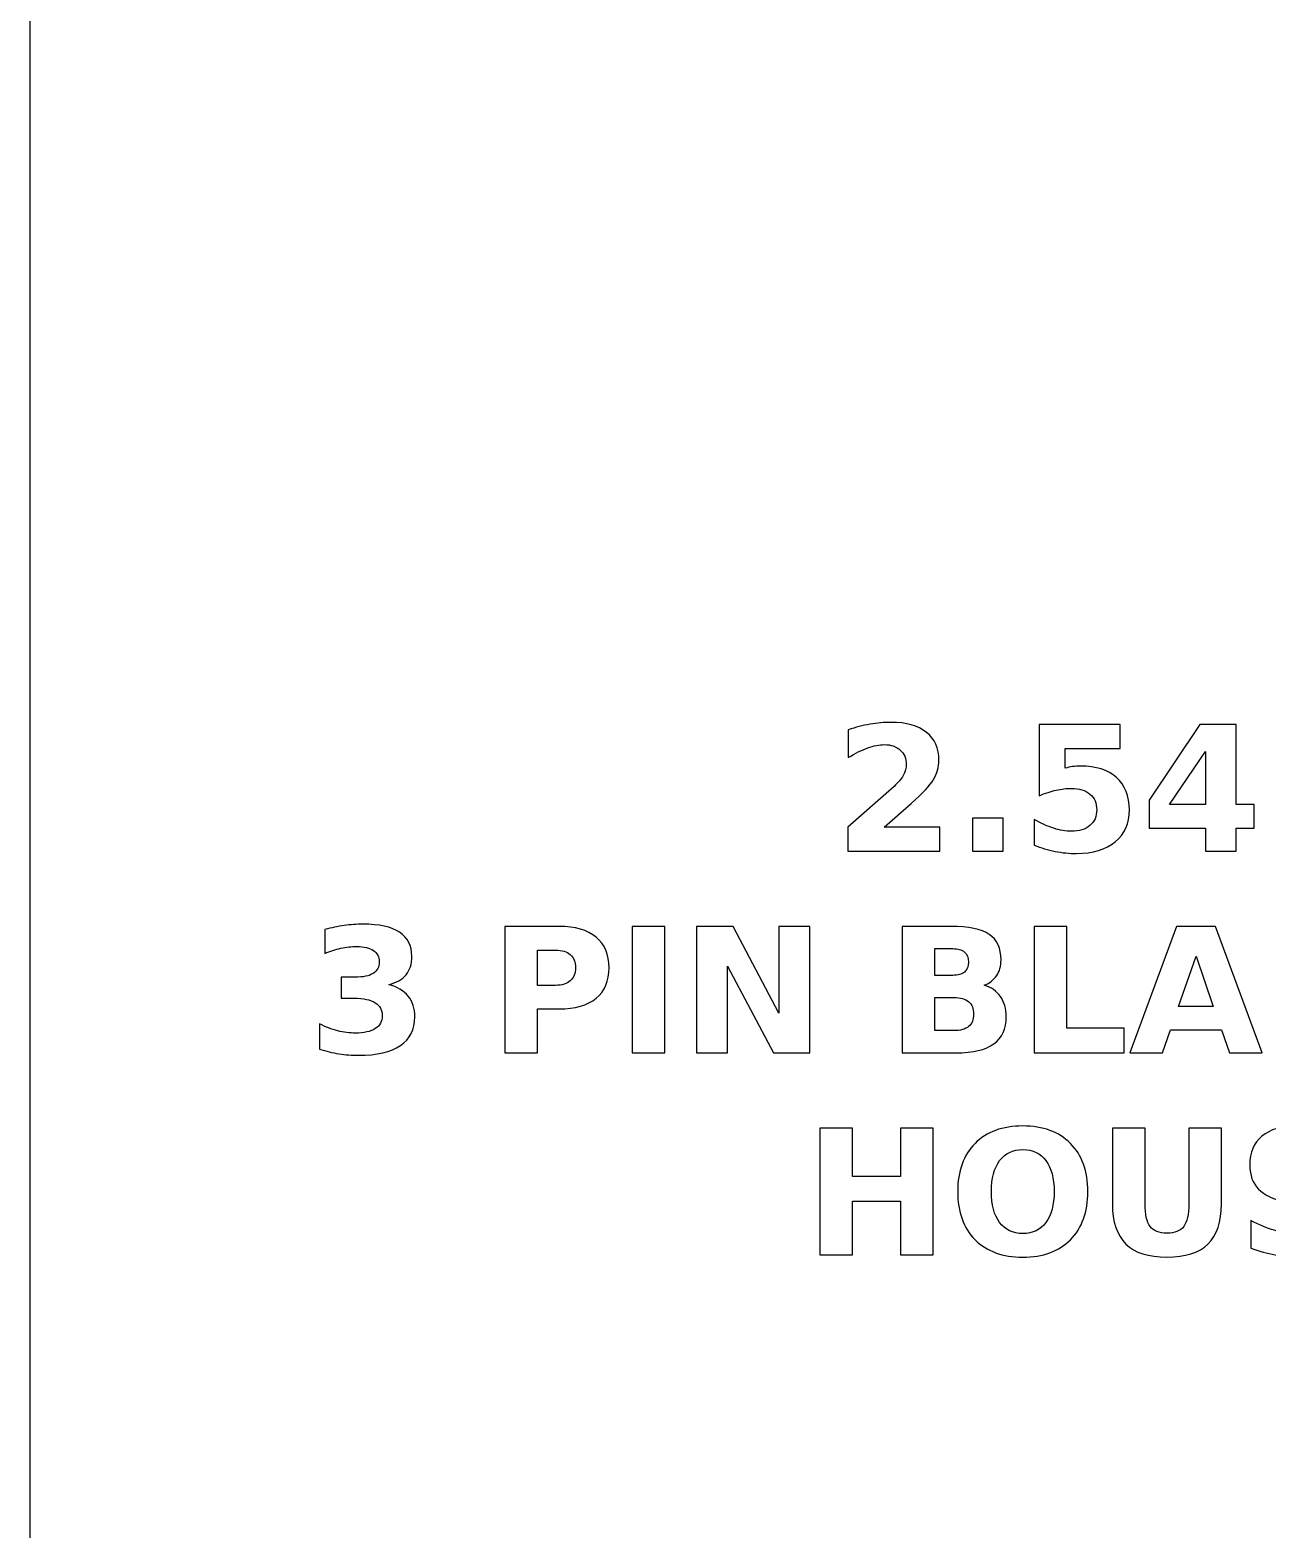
# Model space of a CAD drawing. Header units: centimetres. Extents: x -11.5 to -9.5, y -16.85 to -10.85.
# Drawn here: x -11.5 to -10.494, y -13.29 to -12.07 of the extents above; entities that cross this region are included whole.
import ezdxf

# ---------------------------------------------------------------- set-up
doc = ezdxf.new("R2010")
doc.units = ezdxf.units.CM
doc.header["$MEASUREMENT"] = 0
doc.layers.add('Layer 1', color=7, linetype='Continuous')

msp = doc.modelspace()

# ---------------------------------------------------------------- linework, layer by layer
at = {"layer": 'Layer 1', "color": 7}
msp.add_lwpolyline([(-11.5, -16.85), (-9.5, -16.85), (-9.5, -10.85), (-11.5, -10.85), (-11.5, -16.85)], close=True, dxfattribs=at)
at = {"layer": 'Layer 1', "color": 250}
for points, knots in [([(-10.80503, -12.71872), (-10.80503, -12.71872), (-10.75975, -12.71872), (-10.75975, -12.71872), (-10.75975, -12.71872), (-10.75975, -12.71872), (-10.75975, -12.73822), (-10.75975, -12.73822), (-10.75975, -12.73822), (-10.75975, -12.73822), (-10.83452, -12.73822), (-10.83452, -12.73822), (-10.83452, -12.73822), (-10.83452, -12.73822), (-10.83452, -12.71872), (-10.83452, -12.71872), (-10.83452, -12.71872), (-10.83452, -12.71872), (-10.79696, -12.68559), (-10.79696, -12.68559), (-10.79696, -12.68559), (-10.7936, -12.68255), (-10.79113, -12.67959), (-10.78953, -12.6767), (-10.78953, -12.6767), (-10.78791, -12.6738), (-10.78711, -12.67079), (-10.78711, -12.66766), (-10.78711, -12.66766), (-10.78711, -12.66284), (-10.78873, -12.65896), (-10.79197, -12.65602), (-10.79197, -12.65602), (-10.7952, -12.65308), (-10.7995, -12.65163), (-10.80489, -12.65163), (-10.80489, -12.65163), (-10.80902, -12.65163), (-10.81354, -12.65252), (-10.81846, -12.65428), (-10.81846, -12.65428), (-10.82337, -12.65605), (-10.82864, -12.65868), (-10.83424, -12.66216), (-10.83424, -12.66216), (-10.83424, -12.66216), (-10.83424, -12.63956), (-10.83424, -12.63956), (-10.83424, -12.63956), (-10.82826, -12.63759), (-10.82236, -12.63608), (-10.81653, -12.63505), (-10.81653, -12.63505), (-10.81069, -12.63401), (-10.80498, -12.63349), (-10.79936, -12.63349), (-10.79936, -12.63349), (-10.78706, -12.63349), (-10.77749, -12.6362), (-10.77067, -12.64163), (-10.77067, -12.64163), (-10.76385, -12.64704), (-10.76044, -12.65459), (-10.76044, -12.6643), (-10.76044, -12.6643), (-10.76044, -12.6699), (-10.76189, -12.67512), (-10.76479, -12.67997), (-10.76479, -12.67997), (-10.76768, -12.68481), (-10.77377, -12.6913), (-10.78304, -12.69944), (-10.78304, -12.69944), (-10.78304, -12.69944), (-10.80503, -12.71872), (-10.80503, -12.71872)], [0, 0, 0, 0, 0.0526316, 0.0526316, 0.0526316, 0.0526316, 0.1052632, 0.1052632, 0.1052632, 0.1052632, 0.1578947, 0.1578947, 0.1578947, 0.1578947, 0.2105263, 0.2105263, 0.2105263, 0.2105263, 0.2631579, 0.2631579, 0.2631579, 0.2631579, 0.3157895, 0.3157895, 0.3157895, 0.3157895, 0.3684211, 0.3684211, 0.3684211, 0.3684211, 0.4210526, 0.4210526, 0.4210526, 0.4210526, 0.4736842, 0.4736842, 0.4736842, 0.4736842, 0.5263158, 0.5263158, 0.5263158, 0.5263158, 0.5789474, 0.5789474, 0.5789474, 0.5789474, 0.6315789, 0.6315789, 0.6315789, 0.6315789, 0.6842105, 0.6842105, 0.6842105, 0.6842105, 0.7368421, 0.7368421, 0.7368421, 0.7368421, 0.7894737, 0.7894737, 0.7894737, 0.7894737, 0.8421053, 0.8421053, 0.8421053, 0.8421053, 0.8947368, 0.8947368, 0.8947368, 0.8947368, 0.9473684, 0.9473684, 0.9473684, 0.9473684, 1, 1, 1, 1]), ([(-10.67894, -12.63535), (-10.67894, -12.63535), (-10.613, -12.63535), (-10.613, -12.63535), (-10.613, -12.63535), (-10.613, -12.63535), (-10.613, -12.65485), (-10.613, -12.65485), (-10.613, -12.65485), (-10.613, -12.65485), (-10.6578, -12.65485), (-10.6578, -12.65485), (-10.6578, -12.65485), (-10.6578, -12.65485), (-10.6578, -12.67077), (-10.6578, -12.67077), (-10.6578, -12.67077), (-10.65578, -12.67023), (-10.65375, -12.66981), (-10.65171, -12.6695), (-10.65171, -12.6695), (-10.64966, -12.66919), (-10.64752, -12.66905), (-10.64533, -12.66905), (-10.64533, -12.66905), (-10.63278, -12.66905), (-10.62302, -12.67218), (-10.61603, -12.67846), (-10.61603, -12.67846), (-10.60905, -12.68472), (-10.60557, -12.69346), (-10.60557, -12.70466), (-10.60557, -12.70466), (-10.60557, -12.71578), (-10.60938, -12.72449), (-10.61697, -12.73079), (-10.61697, -12.73079), (-10.62457, -12.73707), (-10.63513, -12.74022), (-10.64863, -12.74022), (-10.64863, -12.74022), (-10.65446, -12.74022), (-10.66025, -12.73965), (-10.66596, -12.73853), (-10.66596, -12.73853), (-10.67168, -12.7374), (-10.67737, -12.7357), (-10.68301, -12.7334), (-10.68301, -12.7334), (-10.68301, -12.7334), (-10.68301, -12.71251), (-10.68301, -12.71251), (-10.68301, -12.71251), (-10.67741, -12.71574), (-10.6721, -12.71814), (-10.66707, -12.71973), (-10.66707, -12.71973), (-10.66203, -12.72136), (-10.65728, -12.72216), (-10.65284, -12.72216), (-10.65284, -12.72216), (-10.64639, -12.72216), (-10.64134, -12.72058), (-10.63764, -12.71743), (-10.63764, -12.71743), (-10.63395, -12.7143), (-10.63209, -12.71005), (-10.63209, -12.70466), (-10.63209, -12.70466), (-10.63209, -12.69925), (-10.63395, -12.69499), (-10.63764, -12.69187), (-10.63764, -12.69187), (-10.64134, -12.68874), (-10.64639, -12.68719), (-10.65284, -12.68719), (-10.65284, -12.68719), (-10.65665, -12.68719), (-10.66072, -12.68768), (-10.66502, -12.68867), (-10.66502, -12.68867), (-10.66935, -12.68965), (-10.67398, -12.69118), (-10.67894, -12.69325), (-10.67894, -12.69325), (-10.67894, -12.69325), (-10.67894, -12.63535), (-10.67894, -12.63535)], [0, 0, 0, 0, 0.0454545, 0.0454545, 0.0454545, 0.0454545, 0.0909091, 0.0909091, 0.0909091, 0.0909091, 0.1363636, 0.1363636, 0.1363636, 0.1363636, 0.1818182, 0.1818182, 0.1818182, 0.1818182, 0.2272727, 0.2272727, 0.2272727, 0.2272727, 0.2727273, 0.2727273, 0.2727273, 0.2727273, 0.3181818, 0.3181818, 0.3181818, 0.3181818, 0.3636364, 0.3636364, 0.3636364, 0.3636364, 0.4090909, 0.4090909, 0.4090909, 0.4090909, 0.4545455, 0.4545455, 0.4545455, 0.4545455, 0.5, 0.5, 0.5, 0.5, 0.5454545, 0.5454545, 0.5454545, 0.5454545, 0.5909091, 0.5909091, 0.5909091, 0.5909091, 0.6363636, 0.6363636, 0.6363636, 0.6363636, 0.6818182, 0.6818182, 0.6818182, 0.6818182, 0.7272727, 0.7272727, 0.7272727, 0.7272727, 0.7727273, 0.7727273, 0.7727273, 0.7727273, 0.8181818, 0.8181818, 0.8181818, 0.8181818, 0.8636364, 0.8636364, 0.8636364, 0.8636364, 0.9090909, 0.9090909, 0.9090909, 0.9090909, 0.9545455, 0.9545455, 0.9545455, 0.9545455, 1, 1, 1, 1]), ([(-10.54816, -12.63535), (-10.54816, -12.63535), (-10.51866, -12.63535), (-10.51866, -12.63535), (-10.51866, -12.63535), (-10.51866, -12.63535), (-10.51866, -12.70026), (-10.51866, -12.70026), (-10.51866, -12.70026), (-10.51866, -12.70026), (-10.50399, -12.70026), (-10.50399, -12.70026), (-10.50399, -12.70026), (-10.50399, -12.70026), (-10.50399, -12.71948), (-10.50399, -12.71948), (-10.50399, -12.71948), (-10.50399, -12.71948), (-10.51866, -12.71948), (-10.51866, -12.71948), (-10.51866, -12.71948), (-10.51866, -12.71948), (-10.51866, -12.73822), (-10.51866, -12.73822), (-10.51866, -12.73822), (-10.51866, -12.73822), (-10.54373, -12.73822), (-10.54373, -12.73822), (-10.54373, -12.73822), (-10.54373, -12.73822), (-10.54373, -12.71948), (-10.54373, -12.71948), (-10.54373, -12.71948), (-10.54373, -12.71948), (-10.58936, -12.71948), (-10.58936, -12.71948), (-10.58936, -12.71948), (-10.58936, -12.71948), (-10.58936, -12.69673), (-10.58936, -12.69673), (-10.58936, -12.69673), (-10.58936, -12.69673), (-10.54816, -12.63535), (-10.54816, -12.63535)], [0, 0, 0, 0, 0.0909091, 0.0909091, 0.0909091, 0.0909091, 0.1818182, 0.1818182, 0.1818182, 0.1818182, 0.2727273, 0.2727273, 0.2727273, 0.2727273, 0.3636364, 0.3636364, 0.3636364, 0.3636364, 0.4545455, 0.4545455, 0.4545455, 0.4545455, 0.5454545, 0.5454545, 0.5454545, 0.5454545, 0.6363636, 0.6363636, 0.6363636, 0.6363636, 0.7272727, 0.7272727, 0.7272727, 0.7272727, 0.8181818, 0.8181818, 0.8181818, 0.8181818, 0.9090909, 0.9090909, 0.9090909, 0.9090909, 1, 1, 1, 1]), ([(-10.54373, -12.6572), (-10.54373, -12.6572), (-10.57283, -12.70026), (-10.57283, -12.70026), (-10.57283, -12.70026), (-10.57283, -12.70026), (-10.54373, -12.70026), (-10.54373, -12.70026), (-10.54373, -12.70026), (-10.54373, -12.70026), (-10.54373, -12.6572), (-10.54373, -12.6572)], [0, 0, 0, 0, 0.3333333, 0.3333333, 0.3333333, 0.3333333, 0.6666667, 0.6666667, 0.6666667, 0.6666667, 1, 1, 1, 1]), ([(-10.73311, -12.71155), (-10.73311, -12.71155), (-10.70829, -12.71155), (-10.70829, -12.71155), (-10.70829, -12.71155), (-10.70829, -12.71155), (-10.70829, -12.73822), (-10.70829, -12.73822), (-10.70829, -12.73822), (-10.70829, -12.73822), (-10.73311, -12.73822), (-10.73311, -12.73822), (-10.73311, -12.73822), (-10.73311, -12.73822), (-10.73311, -12.71155), (-10.73311, -12.71155)], [0, 0, 0, 0, 0.25, 0.25, 0.25, 0.25, 0.5, 0.5, 0.5, 0.5, 0.75, 0.75, 0.75, 0.75, 1, 1, 1, 1]), ([(-11.20811, -12.84699), (-11.20119, -12.84878), (-11.1959, -12.85191), (-11.1923, -12.85633), (-11.1923, -12.85633), (-11.1887, -12.86077), (-11.18689, -12.86639), (-11.18689, -12.87324), (-11.18689, -12.87324), (-11.18689, -12.88344), (-11.1908, -12.8912), (-11.1986, -12.89652), (-11.1986, -12.89652), (-11.20641, -12.90181), (-11.2178, -12.90447), (-11.23278, -12.90447), (-11.23278, -12.90447), (-11.23807, -12.90447), (-11.24336, -12.90405), (-11.24868, -12.9032), (-11.24868, -12.9032), (-11.25397, -12.90235), (-11.25921, -12.90106), (-11.26441, -12.89937), (-11.26441, -12.89937), (-11.26441, -12.89937), (-11.26441, -12.8789), (-11.26441, -12.8789), (-11.26441, -12.8789), (-11.25945, -12.88137), (-11.25453, -12.88326), (-11.24964, -12.88453), (-11.24964, -12.88453), (-11.24475, -12.88577), (-11.23993, -12.88641), (-11.2352, -12.88641), (-11.2352, -12.88641), (-11.22817, -12.88641), (-11.22278, -12.88518), (-11.21904, -12.88276), (-11.21904, -12.88276), (-11.2153, -12.88032), (-11.21342, -12.87684), (-11.21342, -12.87227), (-11.21342, -12.87227), (-11.21342, -12.86759), (-11.21535, -12.86404), (-11.21918, -12.86164), (-11.21918, -12.86164), (-11.22302, -12.85922), (-11.22868, -12.85802), (-11.23616, -12.85802), (-11.23616, -12.85802), (-11.23616, -12.85802), (-11.24677, -12.85802), (-11.24677, -12.85802), (-11.24677, -12.85802), (-11.24677, -12.85802), (-11.24677, -12.84092), (-11.24677, -12.84092), (-11.24677, -12.84092), (-11.24677, -12.84092), (-11.23562, -12.84092), (-11.23562, -12.84092), (-11.23562, -12.84092), (-11.22894, -12.84092), (-11.224, -12.83989), (-11.22074, -12.83779), (-11.22074, -12.83779), (-11.21747, -12.8357), (-11.21584, -12.83253), (-11.21584, -12.82827), (-11.21584, -12.82827), (-11.21584, -12.82432), (-11.21742, -12.82126), (-11.22059, -12.81912), (-11.22059, -12.81912), (-11.22377, -12.81696), (-11.22824, -12.81588), (-11.23402, -12.81588), (-11.23402, -12.81588), (-11.2383, -12.81588), (-11.24261, -12.81635), (-11.24698, -12.81731), (-11.24698, -12.81731), (-11.25133, -12.81827), (-11.25566, -12.81971), (-11.25999, -12.82159), (-11.25999, -12.82159), (-11.25999, -12.82159), (-11.25999, -12.80216), (-11.25999, -12.80216), (-11.25999, -12.80216), (-11.25474, -12.80068), (-11.24957, -12.79958), (-11.24442, -12.79885), (-11.24442, -12.79885), (-11.23927, -12.79812), (-11.23424, -12.79774), (-11.22927, -12.79774), (-11.22927, -12.79774), (-11.21591, -12.79774), (-11.2059, -12.79993), (-11.19926, -12.80433), (-11.19926, -12.80433), (-11.19263, -12.8087), (-11.18932, -12.81531), (-11.18932, -12.82413), (-11.18932, -12.82413), (-11.18932, -12.83013), (-11.19089, -12.83507), (-11.19407, -12.8389), (-11.19407, -12.8389), (-11.19724, -12.84273), (-11.20192, -12.84544), (-11.20811, -12.84699)], [0, 0, 0, 0, 0.0344828, 0.0344828, 0.0344828, 0.0344828, 0.0689655, 0.0689655, 0.0689655, 0.0689655, 0.1034483, 0.1034483, 0.1034483, 0.1034483, 0.137931, 0.137931, 0.137931, 0.137931, 0.1724138, 0.1724138, 0.1724138, 0.1724138, 0.2068966, 0.2068966, 0.2068966, 0.2068966, 0.2413793, 0.2413793, 0.2413793, 0.2413793, 0.2758621, 0.2758621, 0.2758621, 0.2758621, 0.3103448, 0.3103448, 0.3103448, 0.3103448, 0.3448276, 0.3448276, 0.3448276, 0.3448276, 0.3793103, 0.3793103, 0.3793103, 0.3793103, 0.4137931, 0.4137931, 0.4137931, 0.4137931, 0.4482759, 0.4482759, 0.4482759, 0.4482759, 0.4827586, 0.4827586, 0.4827586, 0.4827586, 0.5172414, 0.5172414, 0.5172414, 0.5172414, 0.5517241, 0.5517241, 0.5517241, 0.5517241, 0.5862069, 0.5862069, 0.5862069, 0.5862069, 0.6206897, 0.6206897, 0.6206897, 0.6206897, 0.6551724, 0.6551724, 0.6551724, 0.6551724, 0.6896552, 0.6896552, 0.6896552, 0.6896552, 0.7241379, 0.7241379, 0.7241379, 0.7241379, 0.7586207, 0.7586207, 0.7586207, 0.7586207, 0.7931034, 0.7931034, 0.7931034, 0.7931034, 0.8275862, 0.8275862, 0.8275862, 0.8275862, 0.862069, 0.862069, 0.862069, 0.862069, 0.8965517, 0.8965517, 0.8965517, 0.8965517, 0.9310345, 0.9310345, 0.9310345, 0.9310345, 0.9655172, 0.9655172, 0.9655172, 0.9655172, 1, 1, 1, 1]), ([(-11.11356, -12.7996), (-11.11356, -12.7996), (-11.06954, -12.7996), (-11.06954, -12.7996), (-11.06954, -12.7996), (-11.05644, -12.7996), (-11.04639, -12.80252), (-11.03938, -12.80833), (-11.03938, -12.80833), (-11.03238, -12.81414), (-11.02887, -12.82241), (-11.02887, -12.83316), (-11.02887, -12.83316), (-11.02887, -12.84393), (-11.03238, -12.85223), (-11.03938, -12.85804), (-11.03938, -12.85804), (-11.04639, -12.86385), (-11.05644, -12.86677), (-11.06954, -12.86677), (-11.06954, -12.86677), (-11.06954, -12.86677), (-11.08703, -12.86677), (-11.08703, -12.86677), (-11.08703, -12.86677), (-11.08703, -12.86677), (-11.08703, -12.90247), (-11.08703, -12.90247), (-11.08703, -12.90247), (-11.08703, -12.90247), (-11.11356, -12.90247), (-11.11356, -12.90247), (-11.11356, -12.90247), (-11.11356, -12.90247), (-11.11356, -12.7996), (-11.11356, -12.7996)], [0, 0, 0, 0, 0.1111111, 0.1111111, 0.1111111, 0.1111111, 0.2222222, 0.2222222, 0.2222222, 0.2222222, 0.3333333, 0.3333333, 0.3333333, 0.3333333, 0.4444444, 0.4444444, 0.4444444, 0.4444444, 0.5555556, 0.5555556, 0.5555556, 0.5555556, 0.6666667, 0.6666667, 0.6666667, 0.6666667, 0.7777778, 0.7777778, 0.7777778, 0.7777778, 0.8888889, 0.8888889, 0.8888889, 0.8888889, 1, 1, 1, 1]), ([(-11.01015, -12.7996), (-11.01015, -12.7996), (-10.98362, -12.7996), (-10.98362, -12.7996), (-10.98362, -12.7996), (-10.98362, -12.7996), (-10.98362, -12.90247), (-10.98362, -12.90247), (-10.98362, -12.90247), (-10.98362, -12.90247), (-11.01015, -12.90247), (-11.01015, -12.90247), (-11.01015, -12.90247), (-11.01015, -12.90247), (-11.01015, -12.7996), (-11.01015, -12.7996)], [0, 0, 0, 0, 0.25, 0.25, 0.25, 0.25, 0.5, 0.5, 0.5, 0.5, 0.75, 0.75, 0.75, 0.75, 1, 1, 1, 1]), ([(-10.95766, -12.7996), (-10.95766, -12.7996), (-10.92803, -12.7996), (-10.92803, -12.7996), (-10.92803, -12.7996), (-10.92803, -12.7996), (-10.89061, -12.87016), (-10.89061, -12.87016), (-10.89061, -12.87016), (-10.89061, -12.87016), (-10.89061, -12.7996), (-10.89061, -12.7996), (-10.89061, -12.7996), (-10.89061, -12.7996), (-10.86547, -12.7996), (-10.86547, -12.7996), (-10.86547, -12.7996), (-10.86547, -12.7996), (-10.86547, -12.90247), (-10.86547, -12.90247), (-10.86547, -12.90247), (-10.86547, -12.90247), (-10.8951, -12.90247), (-10.8951, -12.90247), (-10.8951, -12.90247), (-10.8951, -12.90247), (-10.93252, -12.83191), (-10.93252, -12.83191), (-10.93252, -12.83191), (-10.93252, -12.83191), (-10.93252, -12.90247), (-10.93252, -12.90247), (-10.93252, -12.90247), (-10.93252, -12.90247), (-10.95766, -12.90247), (-10.95766, -12.90247), (-10.95766, -12.90247), (-10.95766, -12.90247), (-10.95766, -12.7996), (-10.95766, -12.7996)], [0, 0, 0, 0, 0.1, 0.1, 0.1, 0.1, 0.2, 0.2, 0.2, 0.2, 0.3, 0.3, 0.3, 0.3, 0.4, 0.4, 0.4, 0.4, 0.5, 0.5, 0.5, 0.5, 0.6, 0.6, 0.6, 0.6, 0.7, 0.7, 0.7, 0.7, 0.8, 0.8, 0.8, 0.8, 0.9, 0.9, 0.9, 0.9, 1, 1, 1, 1]), ([(-10.72367, -12.84741), (-10.71798, -12.84906), (-10.71356, -12.85212), (-10.71043, -12.85659), (-10.71043, -12.85659), (-10.7073, -12.86103), (-10.70575, -12.86651), (-10.70575, -12.87298), (-10.70575, -12.87298), (-10.70575, -12.8829), (-10.70912, -12.89029), (-10.71582, -12.89516), (-10.71582, -12.89516), (-10.72252, -12.90002), (-10.73273, -12.90247), (-10.74642, -12.90247), (-10.74642, -12.90247), (-10.74642, -12.90247), (-10.79044, -12.90247), (-10.79044, -12.90247), (-10.79044, -12.90247), (-10.79044, -12.90247), (-10.79044, -12.7996), (-10.79044, -12.7996), (-10.79044, -12.7996), (-10.79044, -12.7996), (-10.75062, -12.7996), (-10.75062, -12.7996), (-10.75062, -12.7996), (-10.73633, -12.7996), (-10.72598, -12.80176), (-10.71958, -12.80607), (-10.71958, -12.80607), (-10.71316, -12.8104), (-10.70996, -12.81731), (-10.70996, -12.82681), (-10.70996, -12.82681), (-10.70996, -12.83182), (-10.71114, -12.83608), (-10.71347, -12.83961), (-10.71347, -12.83961), (-10.71582, -12.84311), (-10.7192, -12.84572), (-10.72367, -12.84741)], [0, 0, 0, 0, 0.0909091, 0.0909091, 0.0909091, 0.0909091, 0.1818182, 0.1818182, 0.1818182, 0.1818182, 0.2727273, 0.2727273, 0.2727273, 0.2727273, 0.3636364, 0.3636364, 0.3636364, 0.3636364, 0.4545455, 0.4545455, 0.4545455, 0.4545455, 0.5454545, 0.5454545, 0.5454545, 0.5454545, 0.6363636, 0.6363636, 0.6363636, 0.6363636, 0.7272727, 0.7272727, 0.7272727, 0.7272727, 0.8181818, 0.8181818, 0.8181818, 0.8181818, 0.9090909, 0.9090909, 0.9090909, 0.9090909, 1, 1, 1, 1]), ([(-10.68289, -12.7996), (-10.68289, -12.7996), (-10.65636, -12.7996), (-10.65636, -12.7996), (-10.65636, -12.7996), (-10.65636, -12.7996), (-10.65636, -12.88241), (-10.65636, -12.88241), (-10.65636, -12.88241), (-10.65636, -12.88241), (-10.6098, -12.88241), (-10.6098, -12.88241), (-10.6098, -12.88241), (-10.6098, -12.88241), (-10.6098, -12.90247), (-10.6098, -12.90247), (-10.6098, -12.90247), (-10.6098, -12.90247), (-10.68289, -12.90247), (-10.68289, -12.90247), (-10.68289, -12.90247), (-10.68289, -12.90247), (-10.68289, -12.7996), (-10.68289, -12.7996)], [0, 0, 0, 0, 0.1666667, 0.1666667, 0.1666667, 0.1666667, 0.3333333, 0.3333333, 0.3333333, 0.3333333, 0.5, 0.5, 0.5, 0.5, 0.6666667, 0.6666667, 0.6666667, 0.6666667, 0.8333333, 0.8333333, 0.8333333, 0.8333333, 1, 1, 1, 1]), ([(-10.53056, -12.88375), (-10.53056, -12.88375), (-10.57205, -12.88375), (-10.57205, -12.88375), (-10.57205, -12.88375), (-10.57205, -12.88375), (-10.57859, -12.90247), (-10.57859, -12.90247), (-10.57859, -12.90247), (-10.57859, -12.90247), (-10.60526, -12.90247), (-10.60526, -12.90247), (-10.60526, -12.90247), (-10.60526, -12.90247), (-10.56716, -12.7996), (-10.56716, -12.7996), (-10.56716, -12.7996), (-10.56716, -12.7996), (-10.53553, -12.7996), (-10.53553, -12.7996), (-10.53553, -12.7996), (-10.53553, -12.7996), (-10.49743, -12.90247), (-10.49743, -12.90247), (-10.49743, -12.90247), (-10.49743, -12.90247), (-10.5241, -12.90247), (-10.5241, -12.90247), (-10.5241, -12.90247), (-10.5241, -12.90247), (-10.53056, -12.88375), (-10.53056, -12.88375)], [0, 0, 0, 0, 0.125, 0.125, 0.125, 0.125, 0.25, 0.25, 0.25, 0.25, 0.375, 0.375, 0.375, 0.375, 0.5, 0.5, 0.5, 0.5, 0.625, 0.625, 0.625, 0.625, 0.75, 0.75, 0.75, 0.75, 0.875, 0.875, 0.875, 0.875, 1, 1, 1, 1]), ([(-11.08703, -12.81882), (-11.08703, -12.81882), (-11.08703, -12.84755), (-11.08703, -12.84755), (-11.08703, -12.84755), (-11.08703, -12.84755), (-11.07236, -12.84755), (-11.07236, -12.84755), (-11.07236, -12.84755), (-11.06721, -12.84755), (-11.06323, -12.84631), (-11.06043, -12.84379), (-11.06043, -12.84379), (-11.05763, -12.8413), (-11.05622, -12.83775), (-11.05622, -12.83316), (-11.05622, -12.83316), (-11.05622, -12.82855), (-11.05763, -12.82502), (-11.06043, -12.82253), (-11.06043, -12.82253), (-11.06323, -12.82006), (-11.06721, -12.81882), (-11.07236, -12.81882), (-11.07236, -12.81882), (-11.07236, -12.81882), (-11.08703, -12.81882), (-11.08703, -12.81882)], [0, 0, 0, 0, 0.1428571, 0.1428571, 0.1428571, 0.1428571, 0.2857143, 0.2857143, 0.2857143, 0.2857143, 0.4285714, 0.4285714, 0.4285714, 0.4285714, 0.5714286, 0.5714286, 0.5714286, 0.5714286, 0.7142857, 0.7142857, 0.7142857, 0.7142857, 0.8571429, 0.8571429, 0.8571429, 0.8571429, 1, 1, 1, 1]), ([(-10.74924, -12.83942), (-10.74505, -12.83942), (-10.74188, -12.8385), (-10.73974, -12.83667), (-10.73974, -12.83667), (-10.73757, -12.83483), (-10.73649, -12.83213), (-10.73649, -12.82853), (-10.73649, -12.82853), (-10.73649, -12.825), (-10.73757, -12.82232), (-10.73974, -12.82046), (-10.73974, -12.82046), (-10.74188, -12.8186), (-10.74505, -12.81766), (-10.74924, -12.81766), (-10.74924, -12.81766), (-10.74924, -12.81766), (-10.76391, -12.81766), (-10.76391, -12.81766), (-10.76391, -12.81766), (-10.76391, -12.81766), (-10.76391, -12.83942), (-10.76391, -12.83942), (-10.76391, -12.83942), (-10.76391, -12.83942), (-10.74924, -12.83942), (-10.74924, -12.83942)], [0, 0, 0, 0, 0.1428571, 0.1428571, 0.1428571, 0.1428571, 0.2857143, 0.2857143, 0.2857143, 0.2857143, 0.4285714, 0.4285714, 0.4285714, 0.4285714, 0.5714286, 0.5714286, 0.5714286, 0.5714286, 0.7142857, 0.7142857, 0.7142857, 0.7142857, 0.8571429, 0.8571429, 0.8571429, 0.8571429, 1, 1, 1, 1]), ([(-10.56544, -12.86465), (-10.56544, -12.86465), (-10.53724, -12.86465), (-10.53724, -12.86465), (-10.53724, -12.86465), (-10.53724, -12.86465), (-10.55131, -12.82373), (-10.55131, -12.82373), (-10.55131, -12.82373), (-10.55131, -12.82373), (-10.56544, -12.86465), (-10.56544, -12.86465)], [0, 0, 0, 0, 0.3333333, 0.3333333, 0.3333333, 0.3333333, 0.6666667, 0.6666667, 0.6666667, 0.6666667, 1, 1, 1, 1]), ([(-10.74834, -12.88441), (-10.743, -12.88441), (-10.73901, -12.88328), (-10.7363, -12.88104), (-10.7363, -12.88104), (-10.73362, -12.87879), (-10.73228, -12.87538), (-10.73228, -12.87084), (-10.73228, -12.87084), (-10.73228, -12.86639), (-10.73362, -12.86305), (-10.73628, -12.86082), (-10.73628, -12.86082), (-10.73894, -12.85858), (-10.74296, -12.85748), (-10.74834, -12.85748), (-10.74834, -12.85748), (-10.74834, -12.85748), (-10.76391, -12.85748), (-10.76391, -12.85748), (-10.76391, -12.85748), (-10.76391, -12.85748), (-10.76391, -12.88441), (-10.76391, -12.88441), (-10.76391, -12.88441), (-10.76391, -12.88441), (-10.74834, -12.88441), (-10.74834, -12.88441)], [0, 0, 0, 0, 0.1428571, 0.1428571, 0.1428571, 0.1428571, 0.2857143, 0.2857143, 0.2857143, 0.2857143, 0.4285714, 0.4285714, 0.4285714, 0.4285714, 0.5714286, 0.5714286, 0.5714286, 0.5714286, 0.7142857, 0.7142857, 0.7142857, 0.7142857, 0.8571429, 0.8571429, 0.8571429, 0.8571429, 1, 1, 1, 1]), ([(-10.85738, -12.96385), (-10.85738, -12.96385), (-10.83085, -12.96385), (-10.83085, -12.96385), (-10.83085, -12.96385), (-10.83085, -12.96385), (-10.83085, -13.00306), (-10.83085, -13.00306), (-10.83085, -13.00306), (-10.83085, -13.00306), (-10.79172, -13.00306), (-10.79172, -13.00306), (-10.79172, -13.00306), (-10.79172, -13.00306), (-10.79172, -12.96385), (-10.79172, -12.96385), (-10.79172, -12.96385), (-10.79172, -12.96385), (-10.76519, -12.96385), (-10.76519, -12.96385), (-10.76519, -12.96385), (-10.76519, -12.96385), (-10.76519, -13.06672), (-10.76519, -13.06672), (-10.76519, -13.06672), (-10.76519, -13.06672), (-10.79172, -13.06672), (-10.79172, -13.06672), (-10.79172, -13.06672), (-10.79172, -13.06672), (-10.79172, -13.02312), (-10.79172, -13.02312), (-10.79172, -13.02312), (-10.79172, -13.02312), (-10.83085, -13.02312), (-10.83085, -13.02312), (-10.83085, -13.02312), (-10.83085, -13.02312), (-10.83085, -13.06672), (-10.83085, -13.06672), (-10.83085, -13.06672), (-10.83085, -13.06672), (-10.85738, -13.06672), (-10.85738, -13.06672), (-10.85738, -13.06672), (-10.85738, -13.06672), (-10.85738, -12.96385), (-10.85738, -12.96385)], [0, 0, 0, 0, 0.0833333, 0.0833333, 0.0833333, 0.0833333, 0.1666667, 0.1666667, 0.1666667, 0.1666667, 0.25, 0.25, 0.25, 0.25, 0.3333333, 0.3333333, 0.3333333, 0.3333333, 0.4166667, 0.4166667, 0.4166667, 0.4166667, 0.5, 0.5, 0.5, 0.5, 0.5833333, 0.5833333, 0.5833333, 0.5833333, 0.6666667, 0.6666667, 0.6666667, 0.6666667, 0.75, 0.75, 0.75, 0.75, 0.8333333, 0.8333333, 0.8333333, 0.8333333, 0.9166667, 0.9166667, 0.9166667, 0.9166667, 1, 1, 1, 1]), ([(-10.6923, -12.96199), (-10.67577, -12.96199), (-10.66281, -12.96672), (-10.65345, -12.9762), (-10.65345, -12.9762), (-10.64407, -12.98565), (-10.63939, -12.9987), (-10.63939, -13.01538), (-10.63939, -13.01538), (-10.63939, -13.03201), (-10.64407, -13.04506), (-10.65345, -13.05451), (-10.65345, -13.05451), (-10.66281, -13.06399), (-10.67577, -13.06872), (-10.6923, -13.06872), (-10.6923, -13.06872), (-10.70879, -13.06872), (-10.72172, -13.06399), (-10.73113, -13.05451), (-10.73113, -13.05451), (-10.74051, -13.04506), (-10.74522, -13.03201), (-10.74522, -13.01538), (-10.74522, -13.01538), (-10.74522, -12.9987), (-10.74051, -12.98565), (-10.73113, -12.9762), (-10.73113, -12.9762), (-10.72172, -12.96672), (-10.70879, -12.96199), (-10.6923, -12.96199)], [0, 0, 0, 0, 0.125, 0.125, 0.125, 0.125, 0.25, 0.25, 0.25, 0.25, 0.375, 0.375, 0.375, 0.375, 0.5, 0.5, 0.5, 0.5, 0.625, 0.625, 0.625, 0.625, 0.75, 0.75, 0.75, 0.75, 0.875, 0.875, 0.875, 0.875, 1, 1, 1, 1]), ([(-10.61932, -12.96385), (-10.61932, -12.96385), (-10.59279, -12.96385), (-10.59279, -12.96385), (-10.59279, -12.96385), (-10.59279, -12.96385), (-10.59279, -13.02552), (-10.59279, -13.02552), (-10.59279, -13.02552), (-10.59279, -13.03401), (-10.59141, -13.0401), (-10.58863, -13.04374), (-10.58863, -13.04374), (-10.58585, -13.04739), (-10.58132, -13.04922), (-10.57501, -13.04922), (-10.57501, -13.04922), (-10.56866, -13.04922), (-10.5641, -13.04739), (-10.56133, -13.04374), (-10.56133, -13.04374), (-10.55855, -13.0401), (-10.55716, -13.03401), (-10.55716, -13.02552), (-10.55716, -13.02552), (-10.55716, -13.02552), (-10.55716, -12.96385), (-10.55716, -12.96385), (-10.55716, -12.96385), (-10.55716, -12.96385), (-10.53063, -12.96385), (-10.53063, -12.96385), (-10.53063, -12.96385), (-10.53063, -12.96385), (-10.53063, -13.02552), (-10.53063, -13.02552), (-10.53063, -13.02552), (-10.53063, -13.04007), (-10.53428, -13.05092), (-10.54159, -13.05804), (-10.54159, -13.05804), (-10.54888, -13.06517), (-10.56003, -13.06872), (-10.57501, -13.06872), (-10.57501, -13.06872), (-10.58995, -13.06872), (-10.60107, -13.06517), (-10.60836, -13.05804), (-10.60836, -13.05804), (-10.61568, -13.05092), (-10.61932, -13.04007), (-10.61932, -13.02552), (-10.61932, -13.02552), (-10.61932, -13.02552), (-10.61932, -12.96385), (-10.61932, -12.96385)], [0, 0, 0, 0, 0.0714286, 0.0714286, 0.0714286, 0.0714286, 0.1428571, 0.1428571, 0.1428571, 0.1428571, 0.2142857, 0.2142857, 0.2142857, 0.2142857, 0.2857143, 0.2857143, 0.2857143, 0.2857143, 0.3571429, 0.3571429, 0.3571429, 0.3571429, 0.4285714, 0.4285714, 0.4285714, 0.4285714, 0.5, 0.5, 0.5, 0.5, 0.5714286, 0.5714286, 0.5714286, 0.5714286, 0.6428571, 0.6428571, 0.6428571, 0.6428571, 0.7142857, 0.7142857, 0.7142857, 0.7142857, 0.7857143, 0.7857143, 0.7857143, 0.7857143, 0.8571429, 0.8571429, 0.8571429, 0.8571429, 0.9285714, 0.9285714, 0.9285714, 0.9285714, 1, 1, 1, 1]), ([(-10.43315, -12.9671), (-10.43315, -12.9671), (-10.43315, -12.98885), (-10.43315, -12.98885), (-10.43315, -12.98885), (-10.4388, -12.98633), (-10.44432, -12.98443), (-10.44968, -12.98314), (-10.44968, -12.98314), (-10.45507, -12.98184), (-10.46015, -12.98121), (-10.46492, -12.98121), (-10.46492, -12.98121), (-10.47125, -12.98121), (-10.47595, -12.98208), (-10.47899, -12.98382), (-10.47899, -12.98382), (-10.48202, -12.98558), (-10.48353, -12.98829), (-10.48353, -12.99196), (-10.48353, -12.99196), (-10.48353, -12.99471), (-10.48252, -12.99687), (-10.48047, -12.9984), (-10.48047, -12.9984), (-10.47842, -12.99993), (-10.47471, -13.00127), (-10.46932, -13.00237), (-10.46932, -13.00237), (-10.46932, -13.00237), (-10.45803, -13.00463), (-10.45803, -13.00463), (-10.45803, -13.00463), (-10.44658, -13.00694), (-10.43847, -13.01042), (-10.43365, -13.01512), (-10.43365, -13.01512), (-10.42882, -13.0198), (-10.4264, -13.02646), (-10.4264, -13.03509), (-10.4264, -13.03509), (-10.4264, -13.04645), (-10.42976, -13.05489), (-10.43649, -13.06042), (-10.43649, -13.06042), (-10.44322, -13.06594), (-10.45349, -13.06872), (-10.46732, -13.06872), (-10.46732, -13.06872), (-10.47386, -13.06872), (-10.4804, -13.06811), (-10.48696, -13.06686), (-10.48696, -13.06686), (-10.49352, -13.06561), (-10.50011, -13.06378), (-10.50667, -13.06136), (-10.50667, -13.06136), (-10.50667, -13.06136), (-10.50667, -13.03897), (-10.50667, -13.03897), (-10.50667, -13.03897), (-10.50011, -13.04245), (-10.49376, -13.04508), (-10.48762, -13.04685), (-10.48762, -13.04685), (-10.48148, -13.04861), (-10.47558, -13.0495), (-10.46989, -13.0495), (-10.46989, -13.0495), (-10.4641, -13.0495), (-10.45966, -13.04854), (-10.45658, -13.04661), (-10.45658, -13.04661), (-10.45349, -13.04468), (-10.45197, -13.04193), (-10.45197, -13.03833), (-10.45197, -13.03833), (-10.45197, -13.03513), (-10.453, -13.03264), (-10.45509, -13.0309), (-10.45509, -13.0309), (-10.45719, -13.02916), (-10.46135, -13.02759), (-10.46761, -13.02622), (-10.46761, -13.02622), (-10.46761, -13.02622), (-10.47788, -13.02394), (-10.47788, -13.02394), (-10.47788, -13.02394), (-10.48816, -13.02173), (-10.49569, -13.01823), (-10.50044, -13.0134), (-10.50044, -13.0134), (-10.50519, -13.00858), (-10.50756, -13.00207), (-10.50756, -12.99391), (-10.50756, -12.99391), (-10.50756, -12.98365), (-10.50425, -12.97577), (-10.49764, -12.97027), (-10.49764, -12.97027), (-10.49103, -12.96474), (-10.48153, -12.96199), (-10.46911, -12.96199), (-10.46911, -12.96199), (-10.46347, -12.96199), (-10.45766, -12.96242), (-10.45168, -12.96326), (-10.45168, -12.96326), (-10.44571, -12.96411), (-10.43953, -12.96538), (-10.43315, -12.9671)], [0, 0, 0, 0, 0.0357143, 0.0357143, 0.0357143, 0.0357143, 0.0714286, 0.0714286, 0.0714286, 0.0714286, 0.1071429, 0.1071429, 0.1071429, 0.1071429, 0.1428571, 0.1428571, 0.1428571, 0.1428571, 0.1785714, 0.1785714, 0.1785714, 0.1785714, 0.2142857, 0.2142857, 0.2142857, 0.2142857, 0.25, 0.25, 0.25, 0.25, 0.2857143, 0.2857143, 0.2857143, 0.2857143, 0.3214286, 0.3214286, 0.3214286, 0.3214286, 0.3571429, 0.3571429, 0.3571429, 0.3571429, 0.3928571, 0.3928571, 0.3928571, 0.3928571, 0.4285714, 0.4285714, 0.4285714, 0.4285714, 0.4642857, 0.4642857, 0.4642857, 0.4642857, 0.5, 0.5, 0.5, 0.5, 0.5357143, 0.5357143, 0.5357143, 0.5357143, 0.5714286, 0.5714286, 0.5714286, 0.5714286, 0.6071429, 0.6071429, 0.6071429, 0.6071429, 0.6428571, 0.6428571, 0.6428571, 0.6428571, 0.6785714, 0.6785714, 0.6785714, 0.6785714, 0.7142857, 0.7142857, 0.7142857, 0.7142857, 0.75, 0.75, 0.75, 0.75, 0.7857143, 0.7857143, 0.7857143, 0.7857143, 0.8214286, 0.8214286, 0.8214286, 0.8214286, 0.8571429, 0.8571429, 0.8571429, 0.8571429, 0.8928571, 0.8928571, 0.8928571, 0.8928571, 0.9285714, 0.9285714, 0.9285714, 0.9285714, 0.9642857, 0.9642857, 0.9642857, 0.9642857, 1, 1, 1, 1]), ([(-10.6923, -12.98121), (-10.70039, -12.98121), (-10.70665, -12.98419), (-10.71112, -12.99017), (-10.71112, -12.99017), (-10.71556, -12.99614), (-10.7178, -13.00454), (-10.7178, -13.01538), (-10.7178, -13.01538), (-10.7178, -13.0262), (-10.71556, -13.03457), (-10.71112, -13.04054), (-10.71112, -13.04054), (-10.70665, -13.04652), (-10.70039, -13.0495), (-10.6923, -13.0495), (-10.6923, -13.0495), (-10.68416, -13.0495), (-10.67789, -13.04652), (-10.67342, -13.04054), (-10.67342, -13.04054), (-10.66897, -13.03457), (-10.66674, -13.0262), (-10.66674, -13.01538), (-10.66674, -13.01538), (-10.66674, -13.00454), (-10.66897, -12.99614), (-10.67342, -12.99017), (-10.67342, -12.99017), (-10.67789, -12.98419), (-10.68416, -12.98121), (-10.6923, -12.98121)], [0, 0, 0, 0, 0.125, 0.125, 0.125, 0.125, 0.25, 0.25, 0.25, 0.25, 0.375, 0.375, 0.375, 0.375, 0.5, 0.5, 0.5, 0.5, 0.625, 0.625, 0.625, 0.625, 0.75, 0.75, 0.75, 0.75, 0.875, 0.875, 0.875, 0.875, 1, 1, 1, 1])]:
    msp.add_open_spline(points, degree=3, knots=knots, dxfattribs=at)

doc.saveas('drawing.dxf')
